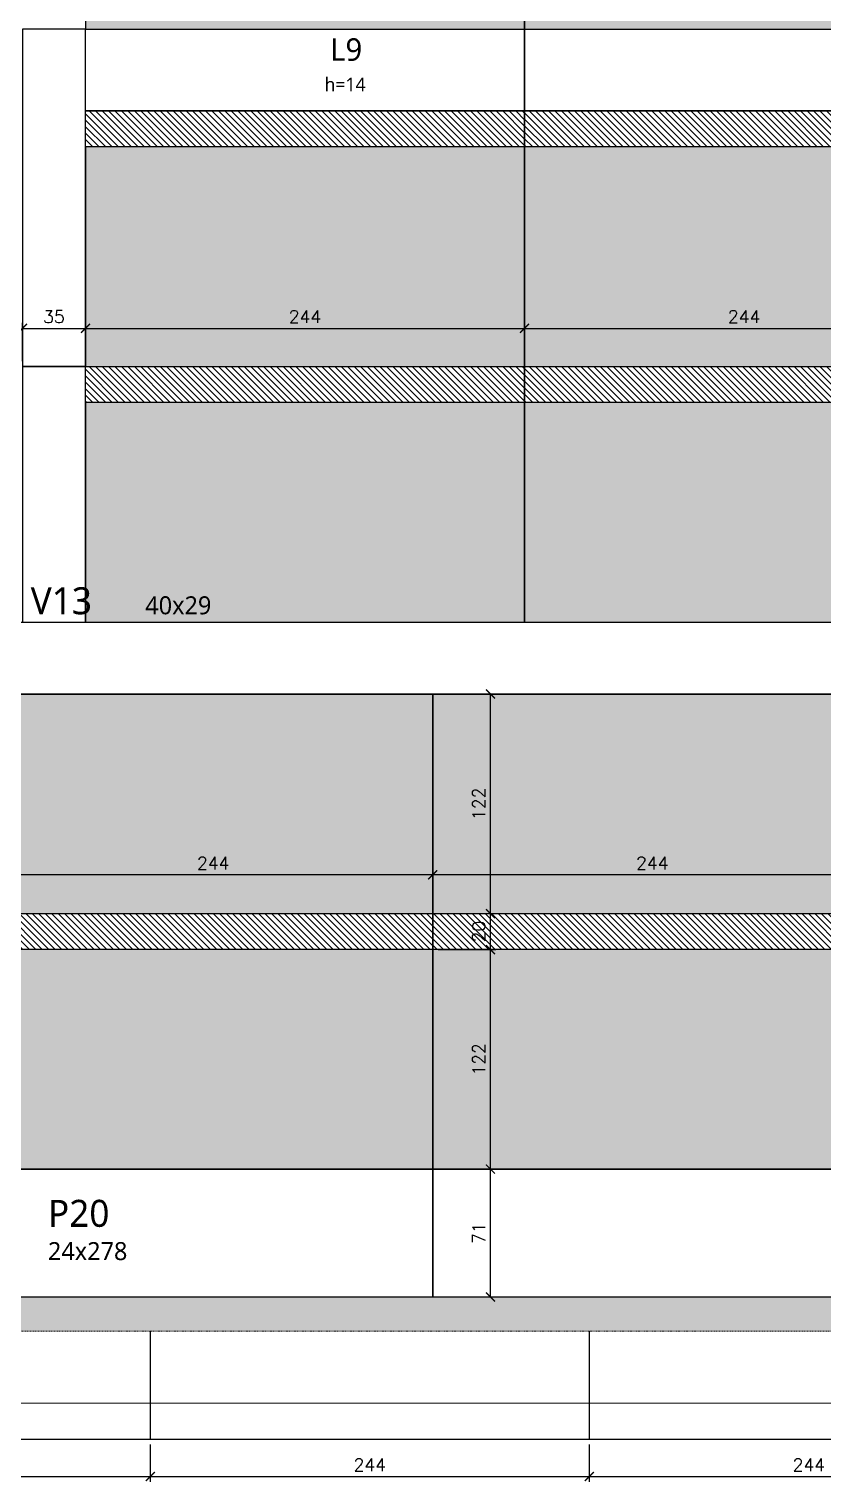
# Model space of a CAD drawing. Extents: x -29754 to -10774, y -8834 to 6017.
# Drawn here: x -22439 to -21997, y -7271 to -6464 of the extents above; entities that cross this region are included whole.
import ezdxf

# ---------------------------------------------------------------- set-up
doc = ezdxf.new("R2010")
doc.units = 0
doc.header["$PDMODE"] = 2
doc.header["$PDSIZE"] = 10
doc.linetypes.add('Aligning Line', pattern=[0.635, 0.3175, -0.3175])
doc.layers.get('0').update_dxf_attribs({"lineweight": 13})
doc.layers.get('Defpoints').update_dxf_attribs({"lineweight": 13})
doc.layers.add('A-DETL', color=7, linetype='Continuous', lineweight=18, true_color=0x00a600)
for name, color, linetype, lineweight in [('A-FLOR', 7, 'Continuous', 18), ('A-FLOR-IDEN', 7, 'Continuous', 9), ('cotas', 4, 'Continuous', 13), ('S-BEAM', 7, 'Continuous', 18), ('S-BEAM-IDEN', 7, 'Continuous', 9), ('S-COLS-IDEN', 7, 'Continuous', 9)]:
    doc.layers.add(name, color=color, linetype=linetype, lineweight=lineweight)
for name, color, linetype in [('Cota', 4, 'Continuous'), ('Faixa Reesc', 8, 'Continuous'), ('Hachura 122x244', 253, 'Continuous'), ('Painéis', 200, 'Continuous'), ('Reaproveitamento', 251, 'Continuous')]:
    doc.layers.add(name, color=color, linetype=linetype)
doc.styles.add('Gadugi', font='gadugi.ttf', dxfattribs={"height": 15})
doc.styles.add('Gadugi_1', font='gadugi.ttf', dxfattribs={"height": 10})
doc.styles.add('Gadugi_2', font='gadugi.ttf', dxfattribs={"height": 0.2})
doc.styles.add('Gadugi_3', font='gadugi.ttf', dxfattribs={"height": 7.5})
doc.styles.add('ROMANS', font='romans.shx')
doc.dimstyles.new('Cota Paínel', dxfattribs={"dimtxt": 7, "dimasz": 5, "dimexe": 3, "dimexo": 3, "dimgap": 3, "dimtad": 1, "dimdec": 1, "dimzin": 12, "dimdsep": 46, "dimtxsty": 'ROMANS', "dimblk": 'ARCHTICK', "dimcen": 0, "dimclrd": 4, "dimclre": 4, "dimclrt": 1, "dimadec": 1, "dimazin": 3, "dimtfac": 1, "dimtdec": 1, "dimtmove": 0, "dimatfit": 3, "dimldrblk": 'OBLIQUE', "dimfxl": 1, "dimtolj": 1, "dimtzin": 12, "dimarcsym": 0})

# ---------------------------------------------------------------- blocks, each defined once
blk = doc.blocks.new('_ArchTick')
at = {"color": 0, "linetype": 'ByBlock', "const_width": 0.15}
blk.add_lwpolyline([(-0.5, -0.5), (0.5, 0.5)], dxfattribs=at)
blk = doc.blocks.new('*D328')
at = {"layer": 'Cota', "color": 4, "lineweight": -2, "transparency": 16777216}
for p, q in [((-22615.26, -7250.63), (-22615.26, -7271.42)), ((-22371.26, -7250.63), (-22371.26, -7271.42)), ((-22615.26, -7268.42), (-22371.26, -7268.42))]:
    blk.add_line(p, q, dxfattribs=at)
at = {"layer": 'Defpoints', "color": 0, "transparency": 16777216}
for p in [(-22615.26, -7247.63), (-22371.26, -7247.63), (-22371.26, -7268.42)]:
    blk.add_point(p, dxfattribs=at)
at = {"layer": 'Cota', "color": 4, "lineweight": -2, "transparency": 16777216, "xscale": 5, "yscale": 5, "zscale": 5, "rotation": 180}
blk.add_blockref('_ArchTick', (-22615.26, -7268.42), dxfattribs=at)
at = {"layer": 'Cota', "color": 4, "lineweight": -2, "transparency": 16777216, "xscale": 5, "yscale": 5, "zscale": 5}
blk.add_blockref('_ArchTick', (-22371.26, -7268.42), dxfattribs=at)
at = {"layer": 'Cota', "color": 1, "transparency": 16777216, "insert": (-22493.26, -7261.92), "char_height": 7, "attachment_point": 5, "style": 'ROMANS'}
blk.add_mtext('\\A1;244', dxfattribs=at)
blk = doc.blocks.new('_OBLIQUE')
at = {"color": 0, "linetype": 'ByBlock', "lineweight": -2}
for p, q in [((0, 0), (-1, 0)), ((-0.5, -0.5), (0.5, 0.5))]:
    blk.add_line(p, q, dxfattribs=at)
blk = doc.blocks.new('*D329')
at = {"layer": 'Cota', "color": 4, "lineweight": -2, "transparency": 16777216}
for p, q in [((-22371.26, -7250.63), (-22371.26, -7271.42)), ((-22127.26, -7250.63), (-22127.26, -7271.42)), ((-22371.26, -7268.42), (-22127.26, -7268.42))]:
    blk.add_line(p, q, dxfattribs=at)
at = {"layer": 'Defpoints', "color": 0, "transparency": 16777216}
for p in [(-22371.26, -7247.63), (-22127.26, -7247.63), (-22127.26, -7268.42)]:
    blk.add_point(p, dxfattribs=at)
at = {"layer": 'Cota', "color": 4, "lineweight": -2, "transparency": 16777216, "xscale": 5, "yscale": 5, "zscale": 5, "rotation": 180}
blk.add_blockref('_ArchTick', (-22371.26, -7268.42), dxfattribs=at)
at = {"layer": 'Cota', "color": 4, "lineweight": -2, "transparency": 16777216, "xscale": 5, "yscale": 5, "zscale": 5}
blk.add_blockref('_ArchTick', (-22127.26, -7268.42), dxfattribs=at)
at = {"layer": 'Cota', "color": 1, "transparency": 16777216, "insert": (-22249.26, -7261.92), "char_height": 7, "attachment_point": 5, "style": 'ROMANS'}
blk.add_mtext('\\A1;244', dxfattribs=at)
blk = doc.blocks.new('*D330')
at = {"layer": 'Cota', "color": 4, "lineweight": -2, "transparency": 16777216}
for p, q in [((-22127.26, -7250.63), (-22127.26, -7271.42)), ((-21883.26, -7250.63), (-21883.26, -7271.42)), ((-22127.26, -7268.42), (-21883.26, -7268.42))]:
    blk.add_line(p, q, dxfattribs=at)
at = {"layer": 'Defpoints', "color": 0, "transparency": 16777216}
for p in [(-22127.26, -7247.63), (-21883.26, -7247.63), (-21883.26, -7268.42)]:
    blk.add_point(p, dxfattribs=at)
at = {"layer": 'Cota', "color": 4, "lineweight": -2, "transparency": 16777216, "xscale": 5, "yscale": 5, "zscale": 5, "rotation": 180}
blk.add_blockref('_ArchTick', (-22127.26, -7268.42), dxfattribs=at)
at = {"layer": 'Cota', "color": 4, "lineweight": -2, "transparency": 16777216, "xscale": 5, "yscale": 5, "zscale": 5}
blk.add_blockref('_ArchTick', (-21883.26, -7268.42), dxfattribs=at)
at = {"layer": 'Cota', "color": 1, "transparency": 16777216, "insert": (-22005.26, -7261.92), "char_height": 7, "attachment_point": 5, "style": 'ROMANS'}
blk.add_mtext('\\A1;244', dxfattribs=at)
blk = doc.blocks.new('122x244')
at = {"layer": 'Hachura 122x244'}
h = blk.add_hatch(color=256, dxfattribs=at)
h.dxf.hatch_style = 2
h.paths.add_polyline_path([(-30259.5, 9300.7), (-30015.5, 9300.7), (-30015.5, 9422.7), (-30259.5, 9422.7)])
at = {"layer": 'Painéis'}
blk.add_lwpolyline([(-30259.5, 9300.7), (-30015.5, 9300.7), (-30015.5, 9422.7), (-30259.5, 9422.7)], close=True, dxfattribs=at)
blk = doc.blocks.new('*D306')
at = {"layer": 'Cota', "color": 4, "lineweight": -2, "transparency": 16777216}
for p, q in [((-22211.26, -7097.63), (-22179.17, -7097.63)), ((-22182.17, -7168.63), (-22182.17, -7097.63)), ((-22211.26, -7168.63), (-22179.17, -7168.63))]:
    blk.add_line(p, q, dxfattribs=at)
at = {"layer": 'Defpoints', "color": 0, "transparency": 16777216}
for p in [(-22214.26, -7097.63), (-22182.17, -7097.63), (-22214.26, -7168.63)]:
    blk.add_point(p, dxfattribs=at)
at = {"layer": 'Cota', "color": 4, "lineweight": -2, "transparency": 16777216, "xscale": 5, "yscale": 5, "zscale": 5}
for p, rotation in [((-22182.17, -7097.63), 90), ((-22182.17, -7168.63), 270)]:
    blk.add_blockref('_ArchTick', p, dxfattribs=dict(at, rotation=rotation))
at = {"layer": 'Cota', "color": 1, "transparency": 16777216, "insert": (-22188.67, -7133.13), "char_height": 7, "attachment_point": 5, "rotation": 90, "style": 'ROMANS'}
blk.add_mtext('\\A1;71', dxfattribs=at)
blk = doc.blocks.new('*D307')
at = {"layer": 'Cota', "color": 4, "lineweight": -2, "transparency": 16777216}
for p, q in [((-22211.26, -6975.63), (-22179.17, -6975.63)), ((-22182.17, -7097.63), (-22182.17, -6975.63)), ((-22211.26, -7097.63), (-22179.17, -7097.63))]:
    blk.add_line(p, q, dxfattribs=at)
at = {"layer": 'Defpoints', "color": 0, "transparency": 16777216}
for p in [(-22214.26, -6975.63), (-22182.17, -6975.63), (-22214.26, -7097.63)]:
    blk.add_point(p, dxfattribs=at)
at = {"layer": 'Cota', "color": 4, "lineweight": -2, "transparency": 16777216, "xscale": 5, "yscale": 5, "zscale": 5}
for p, rotation in [((-22182.17, -6975.63), 90), ((-22182.17, -7097.63), 270)]:
    blk.add_blockref('_ArchTick', p, dxfattribs=dict(at, rotation=rotation))
at = {"layer": 'Cota', "color": 1, "transparency": 16777216, "insert": (-22188.67, -7036.63), "char_height": 7, "attachment_point": 5, "rotation": 90, "style": 'ROMANS'}
blk.add_mtext('\\A1;122', dxfattribs=at)
blk = doc.blocks.new('*D308')
at = {"layer": 'Cota', "color": 4, "lineweight": -2, "transparency": 16777216}
for p, q in [((-22211.26, -6955.63), (-22179.17, -6955.63)), ((-22182.17, -6975.63), (-22182.17, -6955.63)), ((-22211.26, -6975.63), (-22179.17, -6975.63))]:
    blk.add_line(p, q, dxfattribs=at)
at = {"layer": 'Defpoints', "color": 0, "transparency": 16777216}
for p in [(-22214.26, -6955.63), (-22182.17, -6955.63), (-22214.26, -6975.63)]:
    blk.add_point(p, dxfattribs=at)
at = {"layer": 'Cota', "color": 4, "lineweight": -2, "transparency": 16777216, "xscale": 5, "yscale": 5, "zscale": 5}
for p, rotation in [((-22182.17, -6955.63), 90), ((-22182.17, -6975.63), 270)]:
    blk.add_blockref('_ArchTick', p, dxfattribs=dict(at, rotation=rotation))
at = {"layer": 'Cota', "color": 1, "transparency": 16777216, "insert": (-22188.67, -6965.63), "char_height": 7, "attachment_point": 5, "rotation": 90, "style": 'ROMANS'}
blk.add_mtext('\\A1;20', dxfattribs=at)
blk = doc.blocks.new('*D309')
at = {"layer": 'Cota', "color": 4, "lineweight": -2, "transparency": 16777216}
for p, q in [((-22211.26, -6833.63), (-22179.17, -6833.63)), ((-22182.17, -6955.63), (-22182.17, -6833.63)), ((-22211.26, -6955.63), (-22179.17, -6955.63))]:
    blk.add_line(p, q, dxfattribs=at)
at = {"layer": 'Defpoints', "color": 0, "transparency": 16777216}
for p in [(-22214.26, -6833.63), (-22182.17, -6833.63), (-22214.26, -6955.63)]:
    blk.add_point(p, dxfattribs=at)
at = {"layer": 'Cota', "color": 4, "lineweight": -2, "transparency": 16777216, "xscale": 5, "yscale": 5, "zscale": 5}
for p, rotation in [((-22182.17, -6833.63), 90), ((-22182.17, -6955.63), 270)]:
    blk.add_blockref('_ArchTick', p, dxfattribs=dict(at, rotation=rotation))
at = {"layer": 'Cota', "color": 1, "transparency": 16777216, "insert": (-22188.67, -6894.63), "char_height": 7, "attachment_point": 5, "rotation": 90, "style": 'ROMANS'}
blk.add_mtext('\\A1;122', dxfattribs=at)
blk = doc.blocks.new('*D311')
at = {"layer": 'Cota', "color": 4, "lineweight": -2, "transparency": 16777216}
for p, q in [((-22214.26, -6952.63), (-22214.26, -6931.09)), ((-21970.26, -6934.09), (-22214.26, -6934.09)), ((-21970.26, -6952.63), (-21970.26, -6931.09))]:
    blk.add_line(p, q, dxfattribs=at)
at = {"layer": 'Defpoints', "color": 0, "transparency": 16777216}
for p in [(-22214.26, -6934.09), (-22214.26, -6955.63), (-21970.26, -6955.63)]:
    blk.add_point(p, dxfattribs=at)
at = {"layer": 'Cota', "color": 4, "lineweight": -2, "transparency": 16777216, "xscale": 5, "yscale": 5, "zscale": 5, "rotation": 180}
blk.add_blockref('_ArchTick', (-22214.26, -6934.09), dxfattribs=at)
at = {"layer": 'Cota', "color": 4, "lineweight": -2, "transparency": 16777216, "xscale": 5, "yscale": 5, "zscale": 5}
blk.add_blockref('_ArchTick', (-21970.26, -6934.09), dxfattribs=at)
at = {"layer": 'Cota', "color": 1, "transparency": 16777216, "insert": (-22092.26, -6927.59), "char_height": 7, "attachment_point": 5, "style": 'ROMANS'}
blk.add_mtext('\\A1;244', dxfattribs=at)
blk = doc.blocks.new('*D312')
at = {"layer": 'Cota', "color": 4, "lineweight": -2, "transparency": 16777216}
for p, q in [((-22458.26, -6952.63), (-22458.26, -6931.09)), ((-22214.26, -6934.09), (-22458.26, -6934.09)), ((-22214.26, -6952.63), (-22214.26, -6931.09))]:
    blk.add_line(p, q, dxfattribs=at)
at = {"layer": 'Defpoints', "color": 0, "transparency": 16777216}
for p in [(-22458.26, -6934.09), (-22458.26, -6955.63), (-22214.26, -6955.63)]:
    blk.add_point(p, dxfattribs=at)
at = {"layer": 'Cota', "color": 4, "lineweight": -2, "transparency": 16777216, "xscale": 5, "yscale": 5, "zscale": 5, "rotation": 180}
blk.add_blockref('_ArchTick', (-22458.26, -6934.09), dxfattribs=at)
at = {"layer": 'Cota', "color": 4, "lineweight": -2, "transparency": 16777216, "xscale": 5, "yscale": 5, "zscale": 5}
blk.add_blockref('_ArchTick', (-22214.26, -6934.09), dxfattribs=at)
at = {"layer": 'Cota', "color": 1, "transparency": 16777216, "insert": (-22336.26, -6927.59), "char_height": 7, "attachment_point": 5, "style": 'ROMANS'}
blk.add_mtext('\\A1;244', dxfattribs=at)
blk = doc.blocks.new('*D482')
at = {"layer": 'cotas', "color": 4, "lineweight": -2, "transparency": 16777216}
for p, q in [((-22442.26, -6648.63), (-22442.26, -6627.45)), ((-22407.26, -6648.63), (-22407.26, -6627.45)), ((-22442.26, -6630.45), (-22407.26, -6630.45))]:
    blk.add_line(p, q, dxfattribs=at)
at = {"layer": 'Defpoints', "color": 0, "transparency": 16777216}
for p in [(-22407.26, -6630.45), (-22442.26, -6651.63), (-22407.26, -6651.63)]:
    blk.add_point(p, dxfattribs=at)
at = {"layer": 'cotas', "color": 4, "lineweight": -2, "transparency": 16777216, "xscale": 5, "yscale": 5, "zscale": 5, "rotation": 180}
blk.add_blockref('_ArchTick', (-22442.26, -6630.45), dxfattribs=at)
at = {"layer": 'cotas', "color": 4, "lineweight": -2, "transparency": 16777216, "xscale": 5, "yscale": 5, "zscale": 5}
blk.add_blockref('_ArchTick', (-22407.26, -6630.45), dxfattribs=at)
at = {"layer": 'cotas', "color": 1, "transparency": 16777216, "insert": (-22424.76, -6623.95), "char_height": 7, "attachment_point": 5, "style": 'ROMANS'}
blk.add_mtext('\\A1;35', dxfattribs=at)
blk = doc.blocks.new('*D483')
at = {"layer": 'cotas', "color": 4, "lineweight": -2, "transparency": 16777216}
for p, q in [((-22407.26, -6648.63), (-22407.26, -6627.45)), ((-22163.26, -6648.63), (-22163.26, -6627.45)), ((-22407.26, -6630.45), (-22163.26, -6630.45))]:
    blk.add_line(p, q, dxfattribs=at)
at = {"layer": 'Defpoints', "color": 0, "transparency": 16777216}
for p in [(-22163.26, -6630.45), (-22407.26, -6651.63), (-22163.26, -6651.63)]:
    blk.add_point(p, dxfattribs=at)
at = {"layer": 'cotas', "color": 4, "lineweight": -2, "transparency": 16777216, "xscale": 5, "yscale": 5, "zscale": 5, "rotation": 180}
blk.add_blockref('_ArchTick', (-22407.26, -6630.45), dxfattribs=at)
at = {"layer": 'cotas', "color": 4, "lineweight": -2, "transparency": 16777216, "xscale": 5, "yscale": 5, "zscale": 5}
blk.add_blockref('_ArchTick', (-22163.26, -6630.45), dxfattribs=at)
at = {"layer": 'cotas', "color": 1, "transparency": 16777216, "insert": (-22285.26, -6623.95), "char_height": 7, "attachment_point": 5, "style": 'ROMANS'}
blk.add_mtext('\\A1;244', dxfattribs=at)
blk = doc.blocks.new('*D484')
at = {"layer": 'cotas', "color": 4, "lineweight": -2, "transparency": 16777216}
for p, q in [((-22163.26, -6648.63), (-22163.26, -6627.45)), ((-21919.26, -6648.63), (-21919.26, -6627.45)), ((-22163.26, -6630.45), (-21919.26, -6630.45))]:
    blk.add_line(p, q, dxfattribs=at)
at = {"layer": 'Defpoints', "color": 0, "transparency": 16777216}
for p in [(-21919.26, -6630.45), (-22163.26, -6651.63), (-21919.26, -6651.63)]:
    blk.add_point(p, dxfattribs=at)
at = {"layer": 'cotas', "color": 4, "lineweight": -2, "transparency": 16777216, "xscale": 5, "yscale": 5, "zscale": 5, "rotation": 180}
blk.add_blockref('_ArchTick', (-22163.26, -6630.45), dxfattribs=at)
at = {"layer": 'cotas', "color": 4, "lineweight": -2, "transparency": 16777216, "xscale": 5, "yscale": 5, "zscale": 5}
blk.add_blockref('_ArchTick', (-21919.26, -6630.45), dxfattribs=at)
at = {"layer": 'cotas', "color": 1, "transparency": 16777216, "insert": (-22041.26, -6623.95), "char_height": 7, "attachment_point": 5, "style": 'ROMANS'}
blk.add_mtext('\\A1;244', dxfattribs=at)

msp = doc.modelspace()

# ---------------------------------------------------------------- hatches: boundary and pattern name
at = {"layer": 'Faixa Reesc'}
h = msp.add_hatch(dxfattribs=at)
h.set_pattern_fill('ANSI31', color=256, scale=0.8, angle=90)
h.set_pattern_definition([(135, (7521.2974, -10203.0406), (-1.79605122, -1.79605122), [])])
h.paths.add_polyline_path([(-22407.26, -6509.63), (-22163.26, -6509.63), (-22163.26, -6529.63), (-22407.26, -6529.63)])
h = msp.add_hatch(dxfattribs=at)
h.set_pattern_fill('ANSI31', color=256, scale=0.8, angle=90)
h.set_pattern_definition([(135, (7277.2974, -10203.0406), (-1.79605122, -1.79605122), [])])
h.paths.add_polyline_path([(-22163.26, -6509.63), (-21919.26, -6509.63), (-21919.26, -6529.63), (-22163.26, -6529.63)])
h = msp.add_hatch(dxfattribs=at)
h.set_pattern_fill('ANSI31', color=256, scale=0.8, angle=90)
h.set_pattern_definition([(135, (7521.2974, -10345.0406), (-1.79605122, -1.79605122), [])])
h.paths.add_polyline_path([(-22407.26, -6651.63), (-22163.26, -6651.63), (-22163.26, -6671.63), (-22407.26, -6671.63)])
h = msp.add_hatch(dxfattribs=at)
h.set_pattern_fill('ANSI31', color=256, scale=0.8, angle=90)
h.set_pattern_definition([(135, (7277.2974, -10345.0406), (-1.79605122, -1.79605122), [])])
h.paths.add_polyline_path([(-22163.26, -6651.63), (-21919.26, -6651.63), (-21919.26, -6671.63), (-22163.26, -6671.63)])
h = msp.add_hatch(dxfattribs=at)
h.set_pattern_fill('ANSI31', color=256, scale=0.8, angle=90)
h.set_pattern_definition([(135, (7572.2974, -10649.0406), (-1.79605122, -1.79605122), [])])
h.paths.add_polyline_path([(-22458.26, -6955.63), (-22214.26, -6955.63), (-22214.26, -6975.63), (-22458.26, -6975.63)])
h = msp.add_hatch(dxfattribs=at)
h.set_pattern_fill('ANSI31', color=256, scale=0.8, angle=90)
h.set_pattern_definition([(135, (7328.2974, -10649.0406), (-1.79605122, -1.79605122), [])])
h.paths.add_polyline_path([(-22214.26, -6955.63), (-21970.26, -6955.63), (-21970.26, -6975.63), (-22214.26, -6975.63)])
at = {"layer": 'S-BEAM', "true_color": 0xccffcc}
msp.add_hatch(color=254, dxfattribs=at).paths.add_polyline_path([(-21556.26, -7187.63), (-21556.26, -7168.63), (-22458.26, -7168.63), (-22458.26, -7187.63), (-21612.54, -7187.63)], flags=0)

# ---------------------------------------------------------------- linework, layer by layer
at = {"layer": 'A-DETL', "color": 7, "linetype": 'Aligning Line'}
msp.add_line((-21556.26, -7187.63), (-23835.26, -7187.63), dxfattribs=at)
at = {"layer": 'A-FLOR'}
msp.add_line((-21516.26, -7227.63), (-23875.26, -7227.63), dxfattribs=at)
at = {"layer": 'Painéis'}
for p, q in [((-22371.26, -7187.63), (-22371.26, -7247.63)), ((-22127.26, -7187.63), (-22127.26, -7247.63)), ((-23835.26, -7247.63), (-21556.22, -7247.63))]:
    msp.add_line(p, q, dxfattribs=at)
for points in [[(-22442.26, -6651.63), (-22407.26, -6651.63), (-22407.26, -6464.13), (-22442.26, -6464.13)], [(-22163.26, -6509.63), (-22407.26, -6509.63), (-22407.26, -6464.13), (-22163.26, -6464.13)], [(-21919.26, -6509.63), (-22163.26, -6509.63), (-22163.26, -6464.13), (-21919.26, -6464.13)], [(-22163.26, -6529.63), (-22407.26, -6529.63), (-22407.26, -6509.63), (-22163.26, -6509.63)], [(-21919.26, -6529.63), (-22163.26, -6529.63), (-22163.26, -6509.63), (-21919.26, -6509.63)], [(-22442.26, -6793.63), (-22407.26, -6793.63), (-22407.26, -6651.63), (-22442.26, -6651.63)], [(-22163.26, -6671.63), (-22407.26, -6671.63), (-22407.26, -6651.63), (-22163.26, -6651.63)], [(-21919.26, -6671.63), (-22163.26, -6671.63), (-22163.26, -6651.63), (-21919.26, -6651.63)], [(-22214.26, -6975.63), (-22458.26, -6975.63), (-22458.26, -6955.63), (-22214.26, -6955.63)], [(-21970.26, -6975.63), (-22214.26, -6975.63), (-22214.26, -6955.63), (-21970.26, -6955.63)], [(-22214.26, -7097.63), (-22458.26, -7097.63), (-22458.26, -7168.63), (-22214.26, -7168.63)], [(-21970.26, -7097.63), (-22214.26, -7097.63), (-22214.26, -7168.63), (-21970.26, -7168.63)]]:
    msp.add_lwpolyline(points, close=True, dxfattribs=at)
at = {"layer": 'S-BEAM', "lineweight": 25}
for p, q in [((-22458.26, -6793.63), (-21716.26, -6793.63)), ((-22458.26, -6833.63), (-21716.26, -6833.63)), ((-22458.26, -7168.63), (-21575.26, -7168.63))]:
    msp.add_line(p, q, dxfattribs=at)

# ---------------------------------------------------------------- block references
at = {"layer": 'Reaproveitamento'}
for p in [(7852.24, -15764.83), (8096.24, -15764.83), (7852.24, -15952.33), (8096.24, -15952.33), (7852.24, -16094.33), (8096.24, -16094.33), (7801.24, -16256.33), (8045.24, -16256.33), (7801.24, -16398.33), (8045.24, -16398.33)]:
    msp.add_blockref('122x244', p, dxfattribs=at)

# ---------------------------------------------------------------- texts
at = {"layer": 'A-FLOR-IDEN', "attachment_point": 1}
for s, insert, char_height, width, style in [('L9', (-22271.28, -6469.26), 12.5, 21.6456, 'Gadugi_3'), ('h=14', (-22274.39, -6491.15), 7.5, 29.6624, 'Gadugi_2')]:
    msp.add_mtext(s, dxfattribs=dict(at, insert=insert, char_height=char_height, width=width, style=style))
at = {"layer": 'S-BEAM-IDEN', "attachment_point": 1}
for s, insert, char_height, width, style in [('V13', (-22437.7, -6774.29), 15, 44.0928, 'Gadugi_1'), ('40x29', (-22373.99, -6779.32), 10, 44.8945, 'Gadugi')]:
    msp.add_mtext(s, dxfattribs=dict(at, insert=insert, char_height=char_height, width=width, style=style))
at = {"layer": 'S-COLS-IDEN', "attachment_point": 1}
for s, insert, char_height, width, style in [('P20', (-22428.1, -7114.67), 15, 42.4894, 'Gadugi_1'), ('24x278', (-22428.1, -7138.16), 10, 54.1139, 'Gadugi')]:
    msp.add_mtext(s, dxfattribs=dict(at, insert=insert, char_height=char_height, width=width, style=style))

# ---------------------------------------------------------------- dimensions: what is measured, and where the dimension line sits
at = {"layer": 'Cota'}
for base, p1, p2, angle, override, picture, middle in [((-22182.17, -6833.63), (-22214.26, -6955.63), (-22214.26, -6833.63), 90, {"dimtmove": 1, "dimarcsym": 2}, '*D309', (-22188.67, -6894.63)), ((-22458.26, -6934.09), (-22214.26, -6955.63), (-22458.26, -6955.63), 180, {"dimtmove": 1, "dimarcsym": 2}, '*D312', (-22336.26, -6927.59)), ((-22214.26, -6934.09), (-21970.26, -6955.63), (-22214.26, -6955.63), 180, {"dimtmove": 1, "dimarcsym": 2}, '*D311', (-22092.26, -6927.59)), ((-22182.17, -6955.63), (-22214.26, -6975.63), (-22214.26, -6955.63), 90, {"dimtmove": 1, "dimarcsym": 2}, '*D308', (-22188.67, -6965.63)), ((-22182.17, -6975.63), (-22214.26, -7097.63), (-22214.26, -6975.63), 90, {"dimtmove": 1, "dimarcsym": 2}, '*D307', (-22188.67, -7036.63)), ((-22182.17, -7097.63), (-22214.26, -7168.63), (-22214.26, -7097.63), 90, {"dimarcsym": 2}, '*D306', (-22188.67, -7133.13))]:
    dim = msp.add_linear_dim(base=base, p1=p1, p2=p2, angle=angle, dimstyle='Cota Paínel', override=override, dxfattribs=at)
    dim.commit()
    dim.dimension.update_dxf_attribs({"geometry": picture, "text_midpoint": middle})
for base, p1, p2, picture, middle in [((-22371.26, -7268.42), (-22615.26, -7247.63), (-22371.26, -7247.63), '*D328', (-22493.26, -7261.92)), ((-22127.26, -7268.42), (-22371.26, -7247.63), (-22127.26, -7247.63), '*D329', (-22249.26, -7261.92)), ((-21883.26, -7268.42), (-22127.26, -7247.63), (-21883.26, -7247.63), '*D330', (-22005.26, -7261.92))]:
    dim = msp.add_linear_dim(base=base, p1=p1, p2=p2, dimstyle='Cota Paínel', override={"dimtmove": 1, "dimarcsym": 2}, dxfattribs=at)
    dim.commit()
    dim.dimension.update_dxf_attribs({"geometry": picture, "text_midpoint": middle})
at = {"layer": 'cotas'}
for base, p1, p2, picture, middle in [((-22407.26, -6630.45), (-22442.26, -6651.63), (-22407.26, -6651.63), '*D482', (-22424.76, -6623.95)), ((-22163.26, -6630.45), (-22407.26, -6651.63), (-22163.26, -6651.63), '*D483', (-22285.26, -6623.95)), ((-21919.26, -6630.45), (-22163.26, -6651.63), (-21919.26, -6651.63), '*D484', (-22041.26, -6623.95))]:
    dim = msp.add_linear_dim(base=base, p1=p1, p2=p2, dimstyle='Cota Paínel', override={"dimtmove": 1, "dimarcsym": 2}, dxfattribs=at)
    dim.commit()
    dim.dimension.update_dxf_attribs({"geometry": picture, "text_midpoint": middle})

doc.saveas('drawing.dxf')
